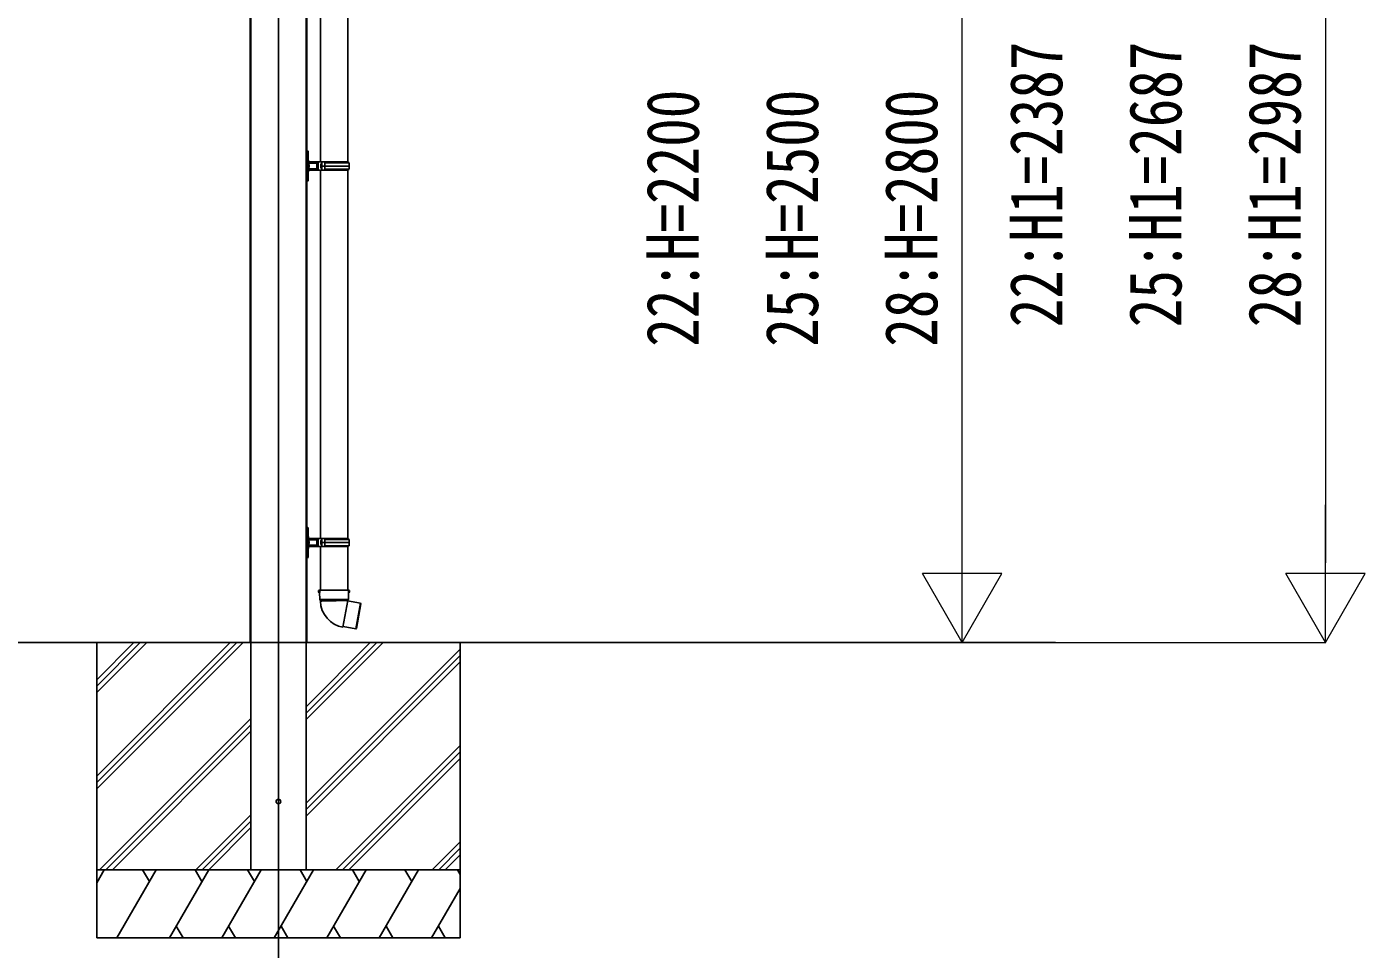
# Model space of a CAD drawing. Units: millimetres, scale not verified. Extents: x -14718 to 14718, y -10396 to 10396.
# Drawn here: x 6350 to 9297, y -7777 to -5748 of the extents above; entities that cross this region are included whole.
import ezdxf
from ezdxf.enums import TextEntityAlignment as Align

# ---------------------------------------------------------------- set-up
doc = ezdxf.new("R2010")
doc.units = ezdxf.units.MM
doc.header["$LTSCALE"] = 50
doc.layers.add('0-3_YKK_12', color=2, linetype='Continuous')
doc.layers.add('0-4_YKK_A1', color=4, linetype='Continuous')
doc.layers.add('0-5_YKK_D', color=6, linetype='Continuous', lineweight=18)
doc.styles.add('ＭＳ ゴシック', font='')
doc.styles.get('ＭＳ ゴシック').set_extended_font_data('MS Gothic')

msp = doc.modelspace()

# ---------------------------------------------------------------- linework, layer by layer
at = {"layer": '0-3_YKK_12'}
msp.add_line((6904.37, -4733.66), (6904.37, -7852.3), dxfattribs=at)
at = {"layer": '0-4_YKK_A1'}
for p, q in [((6841.87, -4830.24), (6841.87, -7102.3)), ((6843.07, -4830.29), (6843.07, -7102.3)), ((6843.47, -4830.3), (6843.47, -7602.47)), ((6965.27, -4834.55), (6965.27, -7602.47)), ((6965.67, -4834.57), (6965.67, -7102.3)), ((6966.87, -4834.61), (6966.87, -7102.3)), ((6996.77, -5234.47), (6996.77, -6044.97)), ((7056.97, -6044.96), (7056.97, -5234.46)), ((6967.87, -6020.47), (6966.87, -6020.47)), ((6967.87, -6026.76), (6966.87, -6026.76)), ((6969.87, -6021.37), (6967.87, -6020.47)), ((6967.87, -6026.76), (6967.87, -6020.47)), ((6969.87, -6021.37), (6970.05, -6027.1)), ((6967.87, -6053.97), (6966.87, -6053.97)), ((6967.87, -6053.97), (6970.87, -6053.97)), ((6967.87, -6081.17), (6967.87, -6053.97)), ((6970.87, -6053.97), (6970.05, -6080.83)), ((6970.87, -6053.97), (6971.87, -6053.97)), ((6971.58, -6044.72), (6971.68, -6047.97)), ((6971.68, -6059.97), (6971.58, -6063.21)), ((6988.87, -6047.97), (6971.69, -6047.97)), ((6971.69, -6047.97), (6971.87, -6053.97)), ((6971.87, -6053.97), (6971.69, -6059.97)), ((6971.69, -6059.97), (6988.87, -6059.97)), ((6972.54, -6044.97), (6988.87, -6044.97)), ((6988.87, -6062.97), (6972.54, -6062.97)), ((6988.87, -6044.97), (6991.87, -6044.97)), ((6988.87, -6047.97), (6988.87, -6044.97)), ((6988.87, -6049.47), (6988.87, -6047.97)), ((6988.87, -6049.47), (6988.87, -6058.46)), ((6989.86, -6049.47), (6988.87, -6049.47)), ((6991.87, -6049.47), (6988.87, -6049.47)), ((6989.86, -6058.46), (6988.87, -6058.46)), ((6988.87, -6058.47), (6991.87, -6058.47)), ((6991.87, -6062.97), (6988.87, -6062.97)), ((6991.87, -6049.47), (6989.86, -6049.47)), ((6989.86, -6058.46), (6989.86, -6049.47)), ((6991.87, -6058.46), (6989.86, -6058.46)), ((6999.87, -6044.97), (6991.87, -6044.97)), ((6996.77, -6062.97), (6996.77, -6873.47)), ((6999.88, -6049.47), (6997.87, -6049.47)), ((6999.88, -6058.46), (6997.87, -6058.46)), ((6999.87, -6058.47), (6997.87, -6058.47)), ((6999.87, -6049.47), (6999.87, -6044.97)), ((6999.87, -6062.97), (6999.87, -6058.47)), ((6999.88, -6044.96), (6999.88, -6049.47)), ((7006.9, -6044.96), (6999.88, -6044.96)), ((6999.88, -6053.96), (6999.88, -6049.47)), ((6999.88, -6058.46), (6999.88, -6053.96)), ((7006.38, -6053.96), (6999.88, -6053.96)), ((6999.88, -6062.96), (6999.88, -6058.46)), ((7006.9, -6062.96), (6999.88, -6062.96)), ((7006.38, -6053.96), (7006.38, -6053.97)), ((7006.38, -6053.96), (7006.38, -6053.96)), ((7006.47, -6053.96), (7006.47, -6053.96)), ((7060.37, -6053.96), (7006.64, -6053.96)), ((7007.14, -6044.96), (7006.9, -6044.96)), ((7007.14, -6062.96), (7006.9, -6062.96)), ((7007.14, -6044.96), (7007.54, -6044.96)), ((7007.14, -6062.96), (7007.54, -6062.96)), ((7007.54, -6044.96), (7058.87, -6044.96)), ((7007.54, -6062.96), (7058.87, -6062.96)), ((7059.87, -6046.96), (7008.57, -6046.96)), ((7059.87, -6060.96), (7008.57, -6060.96)), ((7056.97, -6873.46), (7056.97, -6062.96)), ((7058.87, -6046.96), (7058.87, -6044.96)), ((7058.87, -6062.96), (7058.87, -6060.96)), ((6967.87, -6081.17), (6966.87, -6081.17)), ((6967.87, -6081.17), (6970.05, -6080.83)), ((6967.87, -6087.47), (6967.87, -6081.17)), ((6970.05, -6080.83), (6969.87, -6086.56)), ((6967.87, -6855.26), (6966.87, -6855.26)), ((6967.87, -6855.26), (6967.87, -6848.97)), ((6967.87, -6882.47), (6967.87, -6855.26)), ((6969.87, -6849.87), (6970.05, -6855.6)), ((6967.87, -6882.47), (6966.87, -6882.47)), ((6967.87, -6909.67), (6967.87, -6882.47)), ((6970.87, -6882.47), (6971.87, -6882.47)), ((6971.58, -6873.22), (6971.68, -6876.47)), ((6971.68, -6888.47), (6971.58, -6891.71)), ((6988.87, -6876.47), (6971.69, -6876.47)), ((6971.69, -6888.47), (6988.87, -6888.47)), ((6972.54, -6873.47), (6988.87, -6873.47)), ((6988.87, -6891.47), (6972.54, -6891.47)), ((6988.87, -6873.47), (6991.87, -6873.47)), ((6988.87, -6877.97), (6988.87, -6886.96)), ((6989.86, -6877.97), (6988.87, -6877.97)), ((6991.87, -6877.97), (6988.87, -6877.97)), ((6989.86, -6886.96), (6988.87, -6886.96)), ((6988.87, -6886.97), (6991.87, -6886.97)), ((6991.87, -6891.47), (6988.87, -6891.47)), ((6991.87, -6877.97), (6989.86, -6877.97)), ((6989.86, -6886.96), (6989.86, -6877.97)), ((6991.87, -6886.96), (6989.86, -6886.96)), ((6999.87, -6873.47), (6991.87, -6873.47)), ((6996.77, -6891.47), (6996.77, -6987.47)), ((6999.88, -6877.97), (6997.87, -6877.97)), ((6999.88, -6886.96), (6997.87, -6886.96)), ((6999.87, -6886.97), (6997.87, -6886.97)), ((6999.87, -6877.97), (6999.87, -6873.47)), ((6999.87, -6891.47), (6999.87, -6886.97)), ((6999.88, -6873.46), (6999.88, -6877.97)), ((7006.9, -6873.46), (6999.88, -6873.46)), ((6999.88, -6882.46), (6999.88, -6877.97)), ((6999.88, -6886.96), (6999.88, -6882.46)), ((7006.38, -6882.46), (6999.88, -6882.46)), ((6999.88, -6891.46), (6999.88, -6886.96)), ((7006.9, -6891.46), (6999.88, -6891.46)), ((7006.38, -6882.46), (7006.38, -6882.47)), ((7006.38, -6882.46), (7006.38, -6882.46)), ((7006.47, -6882.46), (7006.47, -6882.46)), ((7060.37, -6882.46), (7006.64, -6882.46)), ((7007.14, -6873.46), (7006.9, -6873.46)), ((7007.14, -6891.46), (7006.9, -6891.46)), ((7007.14, -6873.46), (7007.54, -6873.46)), ((7007.14, -6891.46), (7007.54, -6891.46)), ((7007.54, -6873.46), (7058.87, -6873.46)), ((7007.54, -6891.46), (7058.87, -6891.46)), ((7059.87, -6875.46), (7008.57, -6875.46)), ((7059.87, -6889.46), (7008.57, -6889.46)), ((7056.97, -6987.47), (7056.97, -6891.46)), ((7058.87, -6875.46), (7058.87, -6873.46)), ((7058.87, -6891.46), (7058.87, -6889.46)), ((6967.87, -6909.67), (6966.87, -6909.67)), ((6967.87, -6909.67), (6970.05, -6909.33)), ((6967.87, -6915.97), (6967.87, -6909.67)), ((6970.05, -6909.33), (6969.87, -6915.06)), ((6995.02, -6987.47), (6992.87, -6988.25)), ((6992.87, -6988.25), (6992.94, -6988.25)), ((6992.87, -6991.9), (6992.94, -6991.9)), ((6993.01, -6990.98), (6993.01, -6989.16)), ((6995.02, -6987.47), (6995.15, -6987.47)), ((6995.11, -6992.71), (6995.38, -7008)), ((6995.25, -6992.71), (6995.11, -6992.71)), ((6995.15, -6987.47), (7058.59, -6987.47)), ((6995.33, -6991.81), (6995.27, -6988.36)), ((6995.38, -7008), (6996.7, -7009.95)), ((6995.38, -7008), (7026.87, -7008)), ((6996.7, -7009.95), (6996.76, -7011.57)), ((6996.7, -7009.95), (7052.01, -7009.95)), ((7026.87, -7008), (7058.36, -7008)), ((7046.55, -7068.85), (7056.98, -7009.7)), ((7085.13, -7015.89), (7056.77, -7010.89)), ((7057.31, -7009.56), (7058.36, -7008)), ((7058.36, -7008), (7058.63, -6992.71)), ((7058.63, -6992.71), (7058.5, -6992.71)), ((7058.59, -6987.47), (7058.72, -6987.47)), ((7058.63, -6992.71), (7060.87, -6991.9)), ((7060.87, -6988.25), (7058.72, -6987.47)), ((7060.74, -6990.98), (7060.74, -6989.16)), ((7060.81, -6988.25), (7060.87, -6988.25)), ((7060.81, -6991.9), (7060.87, -6991.9)), ((7060.87, -6991.9), (7060.87, -6988.25)), ((7075.17, -7072.42), (7085.13, -7015.89)), ((7085.95, -7017.05), (7076.33, -7071.61)), ((7085.95, -7017.05), (7085.13, -7015.89)), ((7046.8, -7067.42), (7075.17, -7072.42)), ((7075.17, -7072.42), (7076.33, -7071.61)), ((2317.09, -7102.3), (8615.49, -7102.3)), ((6504.37, -7102.47), (6504.37, -7752.47)), ((6504.37, -7396.44), (6798.35, -7102.47)), ((6504.37, -7410.58), (6812.5, -7102.47)), ((6504.37, -7424.73), (6826.64, -7102.47)), ((6504.37, -7184.31), (6586.22, -7102.47)), ((6504.37, -7198.45), (6600.36, -7102.47)), ((6504.37, -7212.59), (6614.5, -7102.47)), ((6965.27, -7272.2), (7135.01, -7102.47)), ((6965.27, -7258.05), (7120.86, -7102.47)), ((6965.27, -7243.91), (7106.72, -7102.47)), ((6965.27, -7456.04), (7304.37, -7116.95)), ((6965.27, -7470.18), (7304.37, -7131.09)), ((7304.37, -7102.47), (7304.37, -7752.47)), ((6965.27, -7484.33), (7304.37, -7145.23)), ((6510.48, -7602.47), (6843.47, -7269.48)), ((6524.62, -7602.47), (6843.47, -7283.62)), ((6538.77, -7602.47), (6843.47, -7297.76)), ((7030.98, -7602.47), (7304.37, -7329.08)), ((7045.12, -7602.47), (7304.37, -7343.22)), ((7059.27, -7602.47), (7304.37, -7357.36)), ((6722.61, -7602.47), (6843.47, -7481.61)), ((6736.76, -7602.47), (6843.47, -7495.75)), ((6750.9, -7602.47), (6843.47, -7509.89)), ((7243.11, -7602.47), (7304.37, -7541.21)), ((7257.26, -7602.47), (7304.37, -7555.35)), ((7271.4, -7602.47), (7304.37, -7569.49)), ((7304.37, -7602.47), (6504.37, -7602.47)), ((6504.37, -7631.41), (6521.08, -7602.47)), ((6548.92, -7752.47), (6635.52, -7602.47)), ((6620.52, -7628.45), (6605.52, -7602.47)), ((6664.39, -7752.47), (6750.99, -7602.47)), ((6735.99, -7628.45), (6720.99, -7602.47)), ((6779.86, -7752.47), (6866.46, -7602.47)), ((6851.46, -7628.45), (6836.46, -7602.47)), ((6843.47, -7602.47), (6965.27, -7602.47)), ((6843.47, -7602.47), (6843.77, -7602.47)), ((6843.77, -7602.47), (6964.97, -7602.47)), ((6895.33, -7752.47), (6981.93, -7602.47)), ((6966.93, -7628.45), (6951.93, -7602.46)), ((6964.97, -7602.47), (6965.27, -7602.47)), ((7010.8, -7752.47), (7097.4, -7602.47)), ((7082.4, -7628.45), (7067.4, -7602.47)), ((7126.27, -7752.47), (7212.87, -7602.47)), ((7197.87, -7628.45), (7182.87, -7602.47)), ((7304.37, -7612.91), (7298.34, -7602.47)), ((6506.08, -7628.45), (6504.37, -7625.49)), ((7241.74, -7752.47), (7304.37, -7643.98)), ((6679.39, -7726.49), (6694.39, -7752.46)), ((6794.86, -7726.48), (6809.86, -7752.47)), ((6910.33, -7726.49), (6925.33, -7752.47)), ((7025.8, -7726.49), (7040.8, -7752.47)), ((7141.27, -7726.49), (7156.27, -7752.47)), ((7256.74, -7726.49), (7271.74, -7752.47)), ((6504.37, -7752.47), (7304.37, -7752.47))]:
    msp.add_line(p, q, dxfattribs=at)
for points in [[(6967.87, -6053.97), (6967.87, -6026.76), (6970.05, -6027.1), (6970.87, -6053.97)], [(6988.87, -6062.97), (6988.87, -6059.97), (6988.87, -6058.47)], [(6999.87, -6062.97), (6991.87, -6062.97), (6991.87, -6044.97)], [(6999.87, -6049.47), (6997.87, -6049.47), (6997.87, -6058.47)], [(7006.64, -6053.96), (7006.47, -6053.96), (7006.38, -6053.96), (6999.88, -6053.96)], [(7006.9, -6044.96), (7006.51, -6049.42), (7006.38, -6053.96)], [(6966.87, -6087.47), (6967.87, -6087.47), (6969.87, -6086.56)], [(6969.87, -6849.87), (6967.87, -6848.97), (6966.87, -6848.97)], [(6967.87, -6855.26), (6970.05, -6855.6), (6970.87, -6882.47)], [(6967.87, -6882.47), (6970.87, -6882.47), (6970.05, -6909.33)], [(6971.69, -6876.47), (6971.87, -6882.47), (6971.69, -6888.47)], [(6988.87, -6877.97), (6988.87, -6876.47), (6988.87, -6873.47)], [(6988.87, -6891.47), (6988.87, -6888.47), (6988.87, -6886.97)], [(6999.87, -6891.47), (6991.87, -6891.47), (6991.87, -6873.47)], [(6999.87, -6877.97), (6997.87, -6877.97), (6997.87, -6886.97)], [(7006.64, -6882.46), (7006.47, -6882.46), (7006.38, -6882.46), (6999.88, -6882.46)], [(7006.9, -6873.46), (7006.51, -6877.92), (7006.38, -6882.46)], [(6966.87, -6915.97), (6967.87, -6915.97), (6969.87, -6915.06)], [(6992.87, -6988.25), (6992.87, -6991.9), (6995.11, -6992.71)], [(6992.94, -6988.25), (6994.38, -6987.74), (6995.15, -6987.47)], [(6995.25, -6992.71), (6994.43, -6992.43), (6992.94, -6991.9)], [(6995.27, -6988.36), (6994.38, -6988.68), (6993.01, -6989.16)], [(6993.01, -6990.98), (6994.43, -6991.49), (6995.33, -6991.81)], [(7057.29, -7009.54), (7057.2, -7009.59), (7056.98, -7009.7), (7056.95, -7009.71), (7056.67, -7009.79), (7054.94, -7009.92), (7052.01, -7009.95), (7049.27, -7010.05), (7045.62, -7010.15), (7041.32, -7010.25), (7036.73, -7010.34), (7031.74, -7010.43), (7026.75, -7010.52), (7021.62, -7010.61), (7016.78, -7010.7), (7012.09, -7010.79), (7007.95, -7010.89), (7004.24, -7010.99), (7001.26, -7011.1), (6998.94, -7011.23), (6997.46, -7011.36), (6996.79, -7011.52), (6996.76, -7011.57)], [(7058.41, -6991.81), (7058.45, -6990.07), (7058.48, -6988.36)], [(7058.41, -6991.81), (7059.32, -6991.49), (7060.74, -6990.98)], [(7060.74, -6989.16), (7059.36, -6988.68), (7058.48, -6988.36)], [(7060.81, -6991.9), (7059.32, -6992.43), (7058.5, -6992.71)], [(7058.59, -6987.47), (7059.36, -6987.74), (7060.81, -6988.25)]]:
    msp.add_lwpolyline(points, dxfattribs=at)
msp.add_circle((6904.37, -7452.47), 5, dxfattribs=at)
for centre, radius, start, end in [((6972.54, -6042.97), 2, 181.7624, 241.44015), ((6972.54, -6064.97), 2, 118.55985, 178.2376), ((6972.54, -6042.97), 2, 241.44015, 270), ((6972.54, -6064.97), 2, 90, 118.55985), ((7006.43, -6054.19), 0.226, 80.79578, 102.71983), ((7084.27, -6053.98), 77.89, 179.99307, 186.62466), ((7087.39, -6053.94), 80.75, 173.61461, 180.01355), ((7087.39, -6053.98), 80.75, 179.98461, 186.38348), ((7008.7, -6062.57), 1.61, 94.66451, 194.14319), ((7008.76, -6045.31), 1.66, 167.69464, 263.49512), ((7009.34, -6045.16), 1.81, 173.59328, 264.82407), ((7009.4, -6062.81), 1.86, 96.97139, 184.61125), ((7011.12, -6053.96), 49.25, 0, 8.17123), ((7011.12, -6053.96), 49.25, 351.83186, 0.00306), ((6972.54, -6871.47), 2, 181.7624, 241.44015), ((6972.54, -6893.47), 2, 118.55985, 178.2376), ((6972.54, -6871.47), 2, 241.44015, 270), ((6972.54, -6893.47), 2, 90, 118.55985), ((7006.43, -6882.69), 0.226, 80.79578, 102.71983), ((7084.27, -6882.48), 77.89, 179.99307, 186.62466), ((7087.39, -6882.44), 80.75, 173.61461, 180.01355), ((7087.39, -6882.48), 80.75, 179.98461, 186.38348), ((7008.7, -6891.07), 1.61, 94.66451, 194.14319), ((7008.76, -6873.81), 1.66, 167.69464, 263.49512), ((7009.34, -6873.66), 1.81, 173.59328, 264.82407), ((7009.4, -6891.31), 1.86, 96.97139, 184.61125), ((7011.12, -6882.46), 49.25, 0, 8.17123), ((7011.12, -6882.46), 49.25, 351.83186, 0.00306), ((6990.26, -6988.91), 2.75, 354.81691, 13.99327), ((6989.35, -6991.16), 3.66, 348.38866, 2.80116), ((6992.71, -6988.24), 2.56, 357.19737, 17.56812), ((6993.44, -6992.09), 1.92, 340.91849, 8.46572), ((7057.02, -7009.47), 60.3, 182.00147, 260), ((7060.92, -6992.03), 2.51, 174.83553, 195.78026), ((7060.39, -6988.16), 1.93, 159.00896, 186.22555), ((7064.39, -6988.98), 3.66, 168.38866, 182.80116), ((7063.48, -6991.23), 2.75, 174.81691, 193.99327)]:
    msp.add_arc(centre, radius, start, end, dxfattribs=at)
for centre, major_axis, ratio, start_param, end_param in [((6971.68, -6047.8), (1, 0.031), 0.162205, 3.1415927, 4.7026633), ((6971.68, -6060.13), (1, -0.031), 0.162205, 1.580522, 3.1415927), ((6971.78, -6050.97), (-0.1, 3), 0.333136, 6.2716543, 6.28138), ((6971.78, -6056.97), (0.1, 3), 0.333136, 3.143398, 3.1531236), ((6988.87, -6047.48), (3, 0), 0.162278, 4.712389, 6.2831853), ((6988.87, -6060.45), (3, 0), 0.162278, 6.2831853, 7.8539816), ((6971.68, -6876.3), (1, 0.031), 0.162205, 3.1415927, 4.7026633), ((6971.68, -6888.63), (1, -0.031), 0.162205, 1.580522, 3.1415927), ((6971.78, -6879.47), (-0.1, 3), 0.333136, 6.2716543, 6.28138), ((6971.78, -6885.47), (0.1, 3), 0.333136, 3.143398, 3.1531236), ((6988.87, -6875.98), (3, 0), 0.162278, 4.712389, 6.2831853), ((6988.87, -6888.95), (3, 0), 0.162278, 6.2831853, 7.8539816)]:
    msp.add_ellipse(centre, major_axis=major_axis, ratio=ratio, start_param=start_param, end_param=end_param, dxfattribs=at)
at = {"layer": '0-5_YKK_D', "color": 1}
for p, q in [((9209.63, -4890.51), (9209.63, -6927.3)), ((8409.63, -6927.3), (8409.63, -5077.3)), ((8409.63, -7102.3), (8409.63, -6799.19)), ((9209.63, -7102.3), (9209.63, -6799.19)), ((8409.63, -7102.3), (8322.13, -6950.74)), ((8497.13, -6950.74), (8322.13, -6950.74)), ((8409.63, -7102.3), (8497.13, -6950.74)), ((9209.63, -7102.3), (9122.13, -6950.74)), ((9297.13, -6950.74), (9122.13, -6950.74)), ((9209.63, -7102.3), (9297.13, -6950.74)), ((8313.08, -7102.3), (8410.63, -7102.3)), ((8313.08, -7102.3), (9210.63, -7102.3))]:
    msp.add_line(p, q, dxfattribs=at)

# ---------------------------------------------------------------- texts
at = {"layer": '0-5_YKK_D', "color": 1, "style": 'ＭＳ ゴシック', "width": 0.8}
for s, p in [('22:H1=2387', (8664.63, -6408.71)), ('25:H1=2687', (8927.13, -6408.71)), ('28:H1=2987', (9189.63, -6408.71)), ('22:H=2200', (7864.63, -6451.7)), ('25:H=2500', (8127.13, -6451.7)), ('28:H=2800', (8389.63, -6451.7))]:
    msp.add_text(s, height=115.5, rotation=90, dxfattribs=at).set_placement(p, align=Align.BOTTOM_LEFT)

doc.saveas('drawing.dxf')
